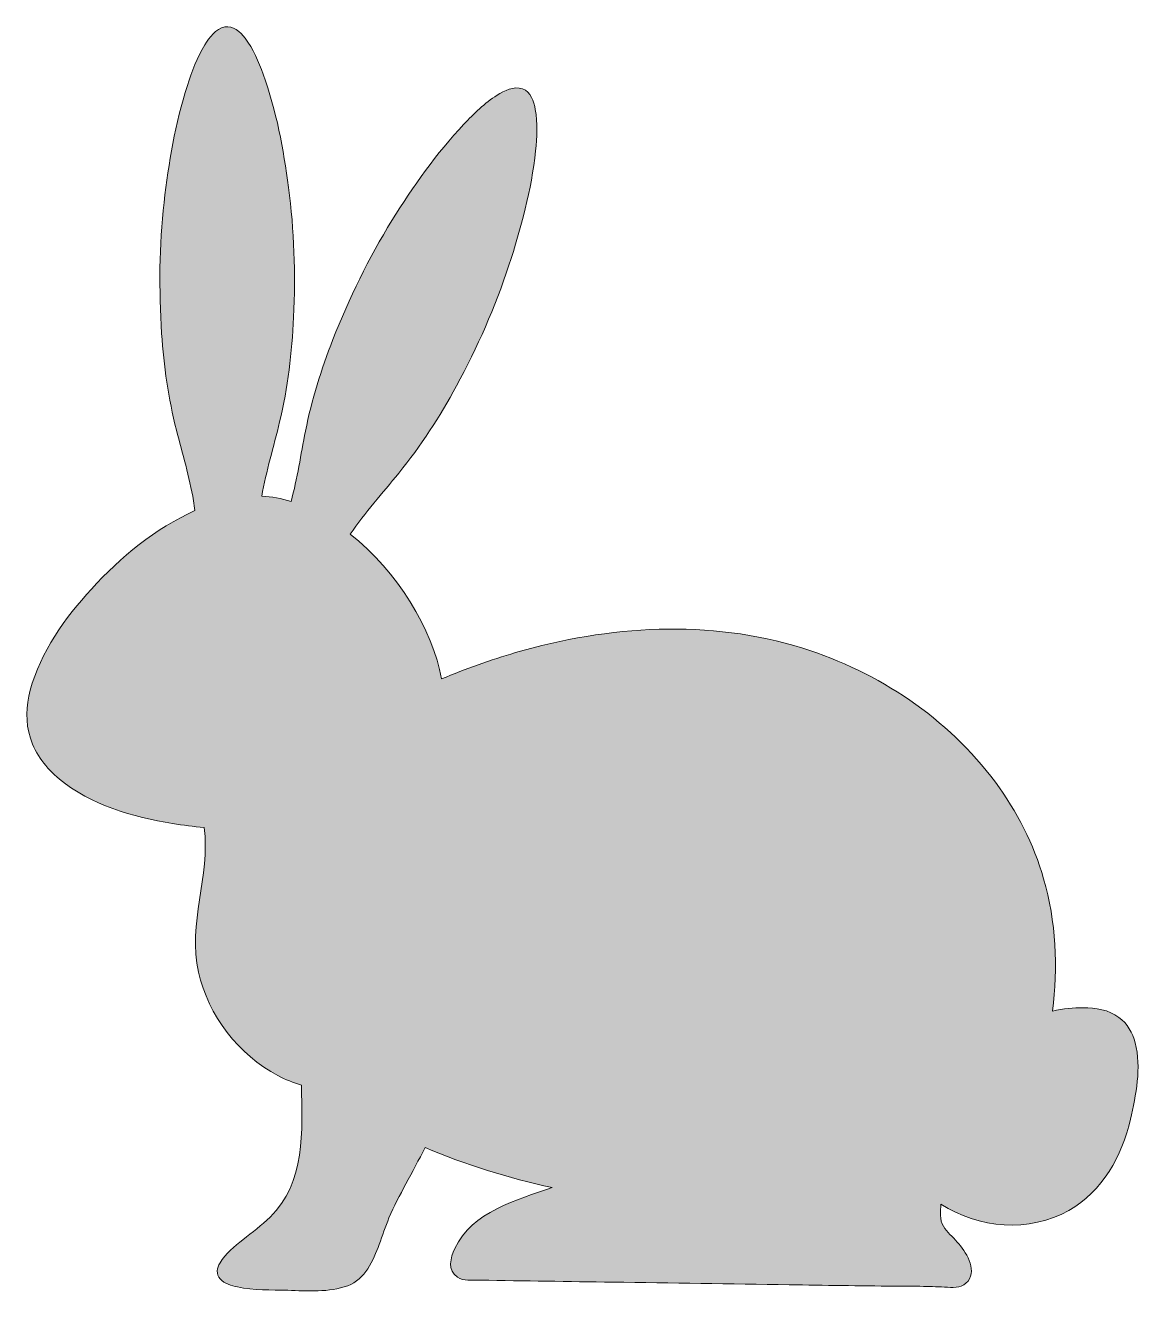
# Model space of a CAD drawing. Header units: inches. Extents: x 0 to 90, y 0 to 102.
import ezdxf

# ---------------------------------------------------------------- set-up
doc = ezdxf.new("R2010")
doc.units = ezdxf.units.IN
doc.header["$MEASUREMENT"] = 0
doc.layers.add('Layer 1', color=7, linetype='Continuous')

msp = doc.modelspace()

# ---------------------------------------------------------------- hatches: boundary and pattern name
at = {"layer": 'Layer 1', "true_color": 0xf6921e}
h = msp.add_hatch(color=30, dxfattribs=at)
h.dxf.hatch_style = 2
edge = h.paths.add_edge_path()
edge.add_spline(control_points=[(82.41, 22.5), (82.9, 25.99), (82.69, 29.72), (81.71, 33.12), (80.91, 35.92), (79.56, 38.55), (77.83, 40.89), (74.02, 46.04), (68.44, 49.75), (62.35, 51.66), (54.82, 54.02), (46.77, 53.49), (39.27, 51.31), (37.25, 50.72), (35.26, 50.02), (33.32, 49.19), (32.63, 53.16), (29.75, 57.84), (25.99, 60.84), (27.17, 62.57), (28.57, 64.12), (29.89, 65.74), (31.66, 67.92), (33.18, 70.27), (34.52, 72.74), (36.2, 75.85), (37.64, 79.07), (38.74, 82.44), (39.71, 85.42), (40.55, 88.51), (40.88, 91.63), (40.99, 92.73), (41.06, 93.88), (40.86, 94.97), (40.74, 95.6), (40.49, 96.38), (39.83, 96.62), (39.14, 96.87), (38.36, 96.46), (37.79, 96.11), (36.79, 95.48), (35.92, 94.63), (35.12, 93.78), (32.91, 91.44), (31.03, 88.77), (29.34, 86.04), (27.46, 83.01), (25.9, 79.79), (24.59, 76.47), (23.65, 74.08), (22.89, 71.63), (22.39, 69.11), (22.01, 67.22), (21.74, 65.31), (21.23, 63.46), (20.45, 63.69), (19.67, 63.84), (18.88, 63.89), (19.23, 65.9), (19.84, 67.86), (20.31, 69.85), (20.97, 72.61), (21.3, 75.43), (21.43, 78.27), (21.6, 81.76), (21.48, 85.24), (21.03, 88.7), (20.62, 91.77), (20.05, 94.89), (18.99, 97.81), (18.62, 98.81), (18.19, 99.85), (17.53, 100.7), (17.15, 101.2), (16.58, 101.73), (15.9, 101.6), (15.17, 101.47), (14.66, 100.75), (14.3, 100.16), (13.68, 99.15), (13.26, 98.02), (12.9, 96.89), (11.93, 93.85), (11.38, 90.67), (11.03, 87.5), (10.63, 84), (10.61, 80.48), (10.83, 76.96), (11, 74.34), (11.38, 71.75), (12.02, 69.2), (12.5, 67.3), (13.07, 65.44), (13.39, 63.51), (13.43, 63.25), (13.47, 62.98), (13.51, 62.72), (10.33, 61.28), (7.53, 58.99), (5.19, 56.42), (3.08, 54.11), (1.08, 51.35), (0.27, 48.28), (-0.06, 47.01), (-0.12, 45.69), (0.28, 44.43), (0.7, 43.12), (1.56, 42.02), (2.61, 41.15), (5.13, 39.05), (8.53, 38.1), (11.71, 37.57), (12.55, 37.44), (13.4, 37.33), (14.25, 37.25), (14.74, 33.35), (12.92, 29.51), (13.79, 25.63), (14.56, 22.15), (17.03, 18.95), (20.18, 17.31), (20.78, 17), (21.41, 16.74), (22.06, 16.55), (22.16, 12.91), (22.37, 8.69), (19.55, 5.93), (18.87, 5.27), (18.1, 4.71), (17.36, 4.12), (16.69, 3.59), (15.96, 3.02), (15.52, 2.27), (15.28, 1.86), (15.18, 1.35), (15.53, 0.97), (15.87, 0.58), (16.43, 0.42), (16.92, 0.32), (18.23, 0.03), (19.62, 0.1), (20.96, 0.06), (22.53, 0), (24.29, -0.13), (25.79, 0.42), (27.19, 0.94), (27.83, 2.45), (28.31, 3.74), (28.58, 4.45), (28.81, 5.17), (29.1, 5.87), (29.48, 6.81), (29.98, 7.7), (30.46, 8.6), (30.97, 9.57), (31.5, 10.54), (32.01, 11.52), (35.24, 10.15), (38.71, 9.06), (42.21, 8.32), (39.39, 7.3), (35.77, 6.39), (34.39, 3.42), (34.04, 2.66), (33.77, 1.67), (34.6, 1.11), (34.85, 0.94), (35.14, 0.89), (35.44, 0.88), (35.77, 0.88), (36.11, 0.87), (36.45, 0.87), (39.99, 0.81), (43.53, 0.76), (47.08, 0.71), (51.8, 0.64), (56.53, 0.57), (61.26, 0.5), (64.08, 0.46), (66.9, 0.41), (69.72, 0.39), (70.49, 0.38), (71.27, 0.38), (72.05, 0.37), (72.7, 0.35), (73.34, 0.33), (73.99, 0.3), (74.61, 0.27), (75.21, 0.24), (75.63, 0.8), (76.37, 1.78), (75.44, 3.18), (74.77, 3.93), (74.4, 4.35), (73.94, 4.73), (73.65, 5.21), (73.33, 5.72), (73.41, 6.41), (73.46, 6.99), (76.44, 5.02), (80.59, 4.68), (83.73, 6.47), (86.44, 8.01), (88.01, 10.84), (88.68, 13.8), (89.13, 15.75), (89.58, 17.95), (89.07, 19.94), (88.86, 20.74), (88.44, 21.49), (87.76, 21.99), (86.94, 22.6), (85.87, 22.77), (84.87, 22.77), (84.13, 22.77), (83.29, 22.68), (82.41, 22.5)], knot_values=[0, 0, 0, 0, 1, 1, 1, 2, 2, 2, 3, 3, 3, 4, 4, 4, 5, 5, 5, 6, 6, 6, 7, 7, 7, 8, 8, 8, 9, 9, 9, 10, 10, 10, 11, 11, 11, 12, 12, 12, 13, 13, 13, 14, 14, 14, 15, 15, 15, 16, 16, 16, 17, 17, 17, 18, 18, 18, 19, 19, 19, 20, 20, 20, 21, 21, 21, 22, 22, 22, 23, 23, 23, 24, 24, 24, 25, 25, 25, 26, 26, 26, 27, 27, 27, 28, 28, 28, 29, 29, 29, 30, 30, 30, 31, 31, 31, 32, 32, 32, 33, 33, 33, 34, 34, 34, 35, 35, 35, 36, 36, 36, 37, 37, 37, 38, 38, 38, 39, 39, 39, 40, 40, 40, 41, 41, 41, 42, 42, 42, 43, 43, 43, 44, 44, 44, 45, 45, 45, 46, 46, 46, 47, 47, 47, 48, 48, 48, 49, 49, 49, 50, 50, 50, 51, 51, 51, 52, 52, 52, 53, 53, 53, 54, 54, 54, 55, 55, 55, 56, 56, 56, 57, 57, 57, 58, 58, 58, 59, 59, 59, 60, 60, 60, 61, 61, 61, 62, 62, 62, 63, 63, 63, 64, 64, 64, 65, 65, 65, 66, 66, 66, 67, 67, 67, 68, 68, 68, 69, 69, 69, 70, 70, 70, 71, 71, 71, 72, 72, 72, 72], degree=3, periodic=1)

# ---------------------------------------------------------------- linework, layer by layer
at = {"layer": 'Layer 1', "lineweight": 0}
msp.add_open_spline([(82.41, 22.5), (82.9, 25.99), (82.69, 29.72), (81.71, 33.12), (80.91, 35.92), (79.56, 38.55), (77.83, 40.89), (74.02, 46.04), (68.44, 49.75), (62.35, 51.66), (54.82, 54.02), (46.77, 53.49), (39.27, 51.31), (37.25, 50.72), (35.26, 50.02), (33.32, 49.19), (32.63, 53.16), (29.75, 57.84), (25.99, 60.84), (27.17, 62.57), (28.57, 64.12), (29.89, 65.74), (31.66, 67.92), (33.18, 70.27), (34.52, 72.74), (36.2, 75.85), (37.64, 79.07), (38.74, 82.44), (39.71, 85.42), (40.55, 88.51), (40.88, 91.63), (40.99, 92.73), (41.06, 93.88), (40.86, 94.97), (40.74, 95.6), (40.49, 96.38), (39.83, 96.62), (39.14, 96.87), (38.36, 96.46), (37.79, 96.11), (36.79, 95.48), (35.92, 94.63), (35.12, 93.78), (32.91, 91.44), (31.03, 88.77), (29.34, 86.04), (27.46, 83.01), (25.9, 79.79), (24.59, 76.47), (23.65, 74.08), (22.89, 71.63), (22.39, 69.11), (22.01, 67.22), (21.74, 65.31), (21.23, 63.46), (20.45, 63.69), (19.67, 63.84), (18.88, 63.89), (19.23, 65.9), (19.84, 67.86), (20.31, 69.85), (20.97, 72.61), (21.3, 75.43), (21.43, 78.27), (21.6, 81.76), (21.48, 85.24), (21.03, 88.7), (20.62, 91.77), (20.05, 94.89), (18.99, 97.81), (18.62, 98.81), (18.19, 99.85), (17.53, 100.7), (17.15, 101.2), (16.58, 101.73), (15.9, 101.6), (15.17, 101.47), (14.66, 100.75), (14.3, 100.16), (13.68, 99.15), (13.26, 98.02), (12.9, 96.89), (11.93, 93.85), (11.38, 90.67), (11.03, 87.5), (10.63, 84), (10.61, 80.48), (10.83, 76.96), (11, 74.34), (11.38, 71.75), (12.02, 69.2), (12.5, 67.3), (13.07, 65.44), (13.39, 63.51), (13.43, 63.25), (13.47, 62.98), (13.51, 62.72), (10.33, 61.28), (7.53, 58.99), (5.19, 56.42), (3.08, 54.11), (1.08, 51.35), (0.27, 48.28), (-0.06, 47.01), (-0.12, 45.69), (0.28, 44.43), (0.7, 43.12), (1.56, 42.02), (2.61, 41.15), (5.13, 39.05), (8.53, 38.1), (11.71, 37.57), (12.55, 37.44), (13.4, 37.33), (14.25, 37.25), (14.74, 33.35), (12.92, 29.51), (13.79, 25.63), (14.56, 22.15), (17.03, 18.95), (20.18, 17.31), (20.78, 17), (21.41, 16.74), (22.06, 16.55), (22.16, 12.91), (22.37, 8.69), (19.55, 5.93), (18.87, 5.27), (18.1, 4.71), (17.36, 4.12), (16.69, 3.59), (15.96, 3.02), (15.52, 2.27), (15.28, 1.86), (15.18, 1.35), (15.53, 0.97), (15.87, 0.58), (16.43, 0.42), (16.92, 0.32), (18.23, 0.03), (19.62, 0.1), (20.96, 0.06), (22.53, 0), (24.29, -0.13), (25.79, 0.42), (27.19, 0.94), (27.83, 2.45), (28.31, 3.74), (28.58, 4.45), (28.81, 5.17), (29.1, 5.87), (29.48, 6.81), (29.98, 7.7), (30.46, 8.6), (30.97, 9.57), (31.5, 10.54), (32.01, 11.52), (35.24, 10.15), (38.71, 9.06), (42.21, 8.32), (39.39, 7.3), (35.77, 6.39), (34.39, 3.42), (34.04, 2.66), (33.77, 1.67), (34.6, 1.11), (34.85, 0.94), (35.14, 0.89), (35.44, 0.88), (35.77, 0.88), (36.11, 0.87), (36.45, 0.87), (39.99, 0.81), (43.53, 0.76), (47.08, 0.71), (51.8, 0.64), (56.53, 0.57), (61.26, 0.5), (64.08, 0.46), (66.9, 0.41), (69.72, 0.39), (70.49, 0.38), (71.27, 0.38), (72.05, 0.37), (72.7, 0.35), (73.34, 0.33), (73.99, 0.3), (74.61, 0.27), (75.21, 0.24), (75.63, 0.8), (76.37, 1.78), (75.44, 3.18), (74.77, 3.93), (74.4, 4.35), (73.94, 4.73), (73.65, 5.21), (73.33, 5.72), (73.41, 6.41), (73.46, 6.99), (76.44, 5.02), (80.59, 4.68), (83.73, 6.47), (86.44, 8.01), (88.01, 10.84), (88.68, 13.8), (89.13, 15.75), (89.58, 17.95), (89.07, 19.94), (88.86, 20.74), (88.44, 21.49), (87.76, 21.99), (86.94, 22.6), (85.87, 22.77), (84.87, 22.77), (84.13, 22.77), (83.29, 22.68), (82.41, 22.5)], degree=3, knots=[0, 0, 0, 0, 1, 1, 1, 2, 2, 2, 3, 3, 3, 4, 4, 4, 5, 5, 5, 6, 6, 6, 7, 7, 7, 8, 8, 8, 9, 9, 9, 10, 10, 10, 11, 11, 11, 12, 12, 12, 13, 13, 13, 14, 14, 14, 15, 15, 15, 16, 16, 16, 17, 17, 17, 18, 18, 18, 19, 19, 19, 20, 20, 20, 21, 21, 21, 22, 22, 22, 23, 23, 23, 24, 24, 24, 25, 25, 25, 26, 26, 26, 27, 27, 27, 28, 28, 28, 29, 29, 29, 30, 30, 30, 31, 31, 31, 32, 32, 32, 33, 33, 33, 34, 34, 34, 35, 35, 35, 36, 36, 36, 37, 37, 37, 38, 38, 38, 39, 39, 39, 40, 40, 40, 41, 41, 41, 42, 42, 42, 43, 43, 43, 44, 44, 44, 45, 45, 45, 46, 46, 46, 47, 47, 47, 48, 48, 48, 49, 49, 49, 50, 50, 50, 51, 51, 51, 52, 52, 52, 53, 53, 53, 54, 54, 54, 55, 55, 55, 56, 56, 56, 57, 57, 57, 58, 58, 58, 59, 59, 59, 60, 60, 60, 61, 61, 61, 62, 62, 62, 63, 63, 63, 64, 64, 64, 65, 65, 65, 66, 66, 66, 67, 67, 67, 68, 68, 68, 69, 69, 69, 70, 70, 70, 71, 71, 71, 72, 72, 72, 72], dxfattribs=at)

doc.saveas('drawing.dxf')
